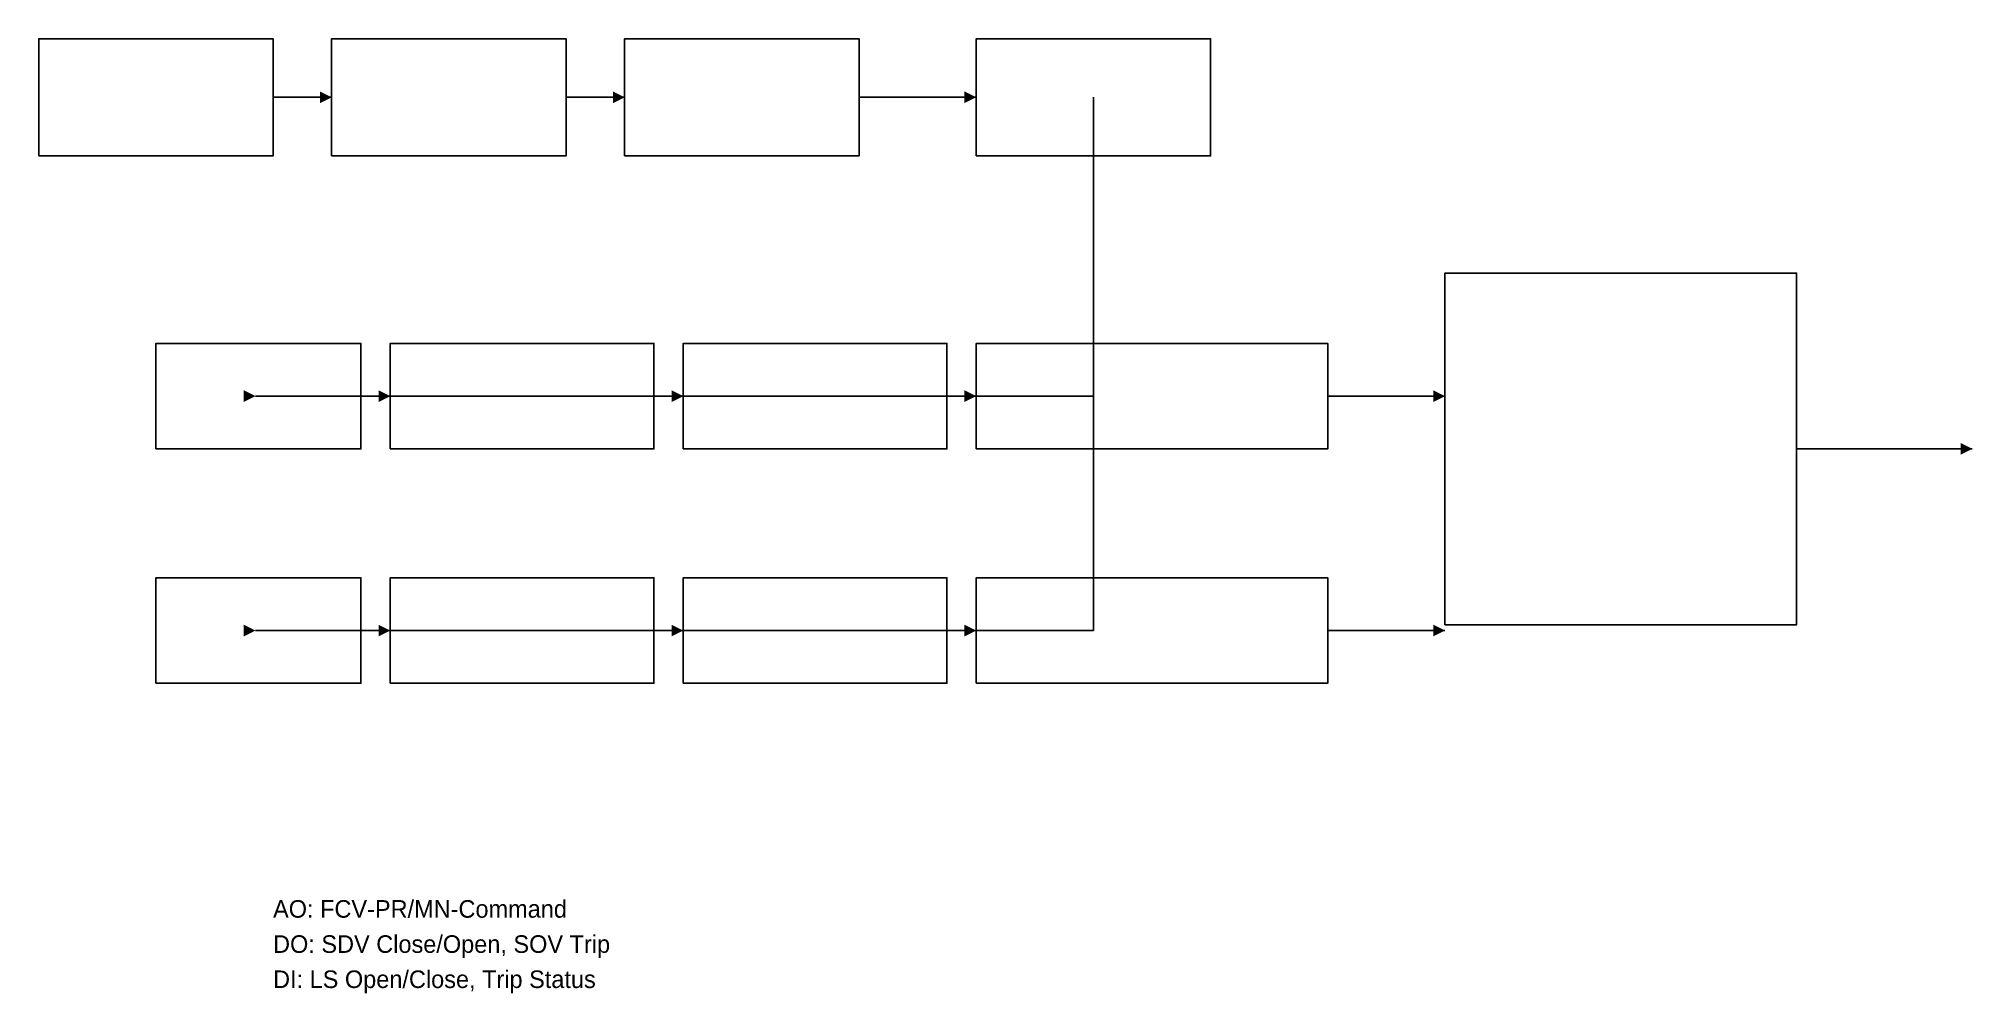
# Model space of a CAD drawing. Header units: metres. Extents: x 20 to 350, y 17 to 180.
import ezdxf

# ---------------------------------------------------------------- set-up
doc = ezdxf.new("R2010")
doc.units = ezdxf.units.M

msp = doc.modelspace()

# ---------------------------------------------------------------- linework, layer by layer
for p, q in [((60, 170), (70, 170)), ((110, 170), (120, 170)), ((160, 170), (180, 170)), ((200, 170), (200, 119)), ((200, 170), (200, 79)), ((200, 119), (57, 119)), ((75, 119), (80, 119)), ((125, 119), (130, 119)), ((175, 119), (180, 119)), ((240, 119), (260, 119)), ((320, 110), (350, 110)), ((200, 79), (57, 79)), ((75, 79), (80, 79)), ((125, 79), (130, 79)), ((175, 79), (180, 79)), ((240, 79), (260, 79))]:
    msp.add_line(p, q)
for points in [[(20, 160), (60, 160), (60, 180), (20, 180), (20, 160)], [(70, 160), (110, 160), (110, 180), (70, 180), (70, 160)], [(120, 160), (160, 160), (160, 180), (120, 180), (120, 160)], [(180, 160), (220, 160), (220, 180), (180, 180), (180, 160)], [(260, 80), (320, 80), (320, 140), (260, 140), (260, 80)], [(40, 110), (75, 110), (75, 128), (40, 128), (40, 110)], [(80, 110), (125, 110), (125, 128), (80, 128), (80, 110)], [(130, 110), (175, 110), (175, 128), (130, 128), (130, 110)], [(180, 110), (240, 110), (240, 128), (180, 128), (180, 110)], [(40, 70), (75, 70), (75, 88), (40, 88), (40, 70)], [(80, 70), (125, 70), (125, 88), (80, 88), (80, 70)], [(130, 70), (175, 70), (175, 88), (130, 88), (130, 70)], [(180, 70), (240, 70), (240, 88), (180, 88), (180, 70)]]:
    msp.add_lwpolyline(points, close=True)
for points in [[(70, 170), (68, 169), (68, 171)], [(120, 170), (118, 169), (118, 171)], [(180, 170), (178, 169), (178, 171)], [(57, 119), (55, 118), (55, 120)], [(80, 119), (78, 118), (78, 120)], [(130, 119), (128, 118), (128, 120)], [(180, 119), (178, 118), (178, 120)], [(260, 119), (258, 118), (258, 120)], [(350, 110), (348, 109), (348, 111)], [(57, 79), (55, 78), (55, 80)], [(80, 79), (78, 78), (78, 80)], [(130, 79), (128, 78), (128, 80)], [(180, 79), (178, 78), (178, 80)], [(260, 79), (258, 78), (258, 80)]]:
    msp.add_solid(points)

# ---------------------------------------------------------------- texts
for s, p in [('AO: FCV-PR/MN-Command', (60, 30)), ('DO: SDV Close/Open, SOV Trip', (60, 24)), ('DI: LS Open/Close, Trip Status', (60, 18))]:
    msp.add_text(s, height=3).set_placement(p)

doc.saveas('drawing.dxf')
